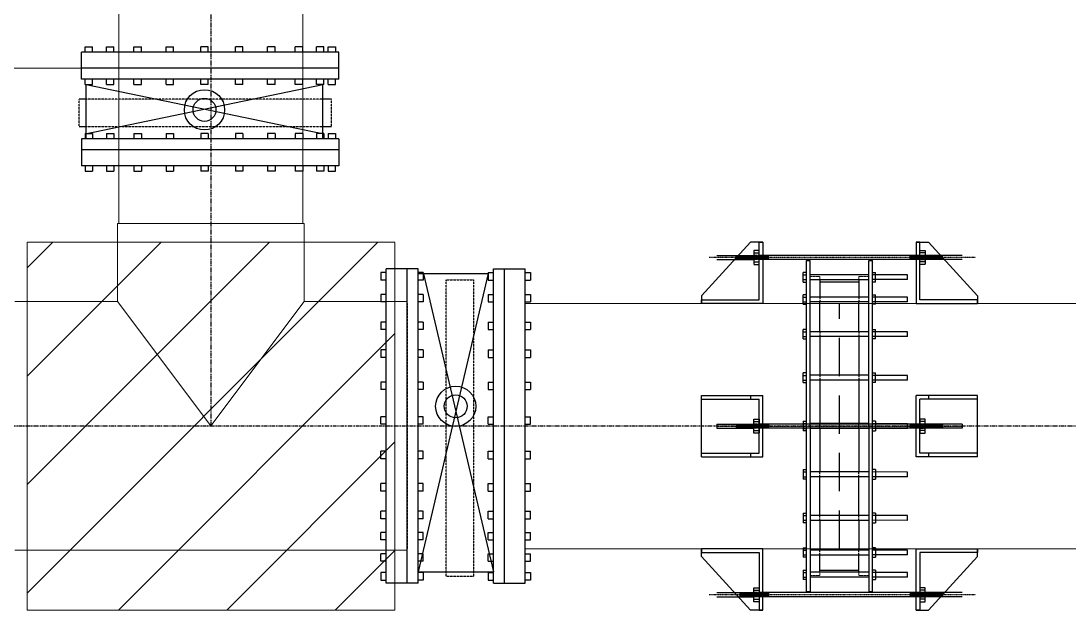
# Model space of a CAD drawing. Header units: inches. Extents: x 86328 to 235202, y 68629 to 184293.
# Drawn here: x 182721 to 186141, y 125128 to 127049 of the extents above; entities that cross this region are included whole.
import ezdxf

# ---------------------------------------------------------------- set-up
doc = ezdxf.new("R2010")
doc.units = ezdxf.units.IN
doc.header["$MEASUREMENT"] = 0
for name, pattern in [('CENTER', [2, 1.25, -0.25, 0.25, -0.25]), ('HIDDEN', [0.375, 0.25, -0.125]), ('PHANTOM2', [1.25, 0.625, -0.125, 0.125, -0.125, 0.125, -0.125])]:
    doc.linetypes.add(name, pattern=pattern)
for name, color, linetype in [('1', 1, 'CENTER'), ('2', 2, 'HIDDEN'), ('sleeve type coupling', 1, 'Continuous')]:
    doc.layers.add(name, color=color, linetype=linetype)
doc.layers.add('DIM', color=251, linetype='Continuous', lineweight=0)
doc.layers.add('hid', color=8, linetype='HIDDEN', lineweight=0)

msp = doc.modelspace()

# ---------------------------------------------------------------- linework, layer by layer
at = {"color": 8, "linetype": 'PHANTOM2', "ltscale": 20}
for p, q in [((183341.1, 146242.8), (183341.1, 125728.4)), ((187426.3, 125728.4), (178837.6, 125728.4))]:
    msp.add_line(p, q, dxfattribs=at)
at = {"color": 8}
for p, q in [((182930.7, 126965), (182954.9, 126965)), ((182930.7, 126947.7), (182930.7, 126965)), ((182954.9, 126947.7), (182954.9, 126965)), ((183000, 126965), (183024.2, 126965)), ((183000, 126947.7), (183000, 126965)), ((183024.2, 126947.7), (183024.2, 126965)), ((183090.2, 126965), (183114.5, 126965)), ((183090.2, 126947.7), (183090.2, 126965)), ((183114.5, 126947.7), (183114.5, 126965)), ((183195.4, 126965), (183219.6, 126965)), ((183195.4, 126947.7), (183195.4, 126965)), ((183219.6, 126947.7), (183219.6, 126965)), ((183308.2, 126947.7), (183308.2, 126965)), ((183332.4, 126965), (183308.2, 126965)), ((183332.4, 126947.7), (183332.4, 126965)), ((183421, 126947.7), (183421, 126965)), ((183445.3, 126965), (183421, 126965)), ((183445.3, 126947.7), (183445.3, 126965)), ((183526.1, 126947.7), (183526.1, 126965)), ((183550.4, 126965), (183526.1, 126965)), ((183550.4, 126947.7), (183550.4, 126965)), ((183616.4, 126947.7), (183616.4, 126965)), ((183640.7, 126965), (183616.4, 126965)), ((183640.7, 126947.7), (183640.7, 126965)), ((183685.7, 126947.7), (183685.7, 126965)), ((183709.9, 126965), (183685.7, 126965)), ((183709.9, 126947.7), (183709.9, 126965)), ((183723.9, 126947.7), (183723.9, 126965)), ((183723.9, 126965), (183748.2, 126965)), ((183748.2, 126965), (183748.2, 126947.7)), ((183758.5, 126947.7), (182918.5, 126947.7)), ((182918.5, 126859.1), (182918.5, 126947.7)), ((183758.5, 126859.1), (183758.5, 126947.7)), ((183758.5, 126895.1), (182918.5, 126895.1)), ((183758.5, 126859.1), (182918.5, 126859.1)), ((182930.7, 126841.8), (182930.7, 126859.1)), ((182954.9, 126841.8), (182954.9, 126859.1)), ((183000, 126841.8), (183000, 126859.1)), ((183024.2, 126841.8), (183024.2, 126859.1)), ((183090.2, 126841.8), (183090.2, 126859.1)), ((183114.5, 126841.8), (183114.5, 126859.1)), ((183195.4, 126841.8), (183195.4, 126859.1)), ((183219.6, 126841.8), (183219.6, 126859.1)), ((183308.2, 126841.8), (183308.2, 126859.1)), ((183332.4, 126841.8), (183332.4, 126859.1)), ((183421, 126841.8), (183421, 126859.1)), ((183445.3, 126841.8), (183445.3, 126859.1)), ((183526.1, 126841.8), (183526.1, 126859.1)), ((183550.4, 126841.8), (183550.4, 126859.1)), ((183616.4, 126841.8), (183616.4, 126859.1)), ((183640.7, 126841.8), (183640.7, 126859.1)), ((183685.7, 126841.8), (183685.7, 126859.1)), ((183709.9, 126841.8), (183709.9, 126859.1)), ((183723.9, 126841.8), (183723.9, 126859.1)), ((183748.2, 126841.8), (183748.2, 126859.1)), ((182930.7, 126681.1), (183706.6, 126841.8)), ((182930.7, 126841.8), (182954.9, 126841.8)), ((182934.1, 126841.8), (183709.9, 126681.1)), ((182934.1, 126663.8), (182934.1, 126841.8)), ((183000, 126841.8), (183024.2, 126841.8)), ((183090.2, 126841.8), (183114.5, 126841.8)), ((183195.4, 126841.8), (183219.6, 126841.8)), ((183332.4, 126841.8), (183308.2, 126841.8)), ((183445.3, 126841.8), (183421, 126841.8)), ((183550.4, 126841.8), (183526.1, 126841.8)), ((183640.7, 126841.8), (183616.4, 126841.8)), ((183709.9, 126841.8), (183685.7, 126841.8)), ((183706.6, 126663.8), (183706.6, 126841.8)), ((183723.9, 126841.8), (183748.2, 126841.8)), ((182934.1, 126794.7), (182910.9, 126794.7)), ((183734.2, 126794.7), (183706.6, 126794.7)), ((182934.1, 126704.3), (182910.9, 126704.3)), ((182930.7, 126682), (182954.9, 126682)), ((182930.7, 126682), (182930.7, 126664.7)), ((182954.9, 126682), (182954.9, 126664.7)), ((183000, 126682), (183024.2, 126682)), ((183000, 126682), (183000, 126664.7)), ((183024.2, 126682), (183024.2, 126664.7)), ((183090.2, 126682), (183114.5, 126682)), ((183090.2, 126682), (183090.2, 126664.7)), ((183114.5, 126682), (183114.5, 126664.7)), ((183195.4, 126682), (183219.6, 126682)), ((183195.4, 126682), (183195.4, 126664.7)), ((183219.6, 126682), (183219.6, 126664.7)), ((183308.2, 126682), (183308.2, 126664.7)), ((183332.4, 126682), (183308.2, 126682)), ((183332.4, 126682), (183332.4, 126664.7)), ((183421, 126682), (183421, 126664.7)), ((183445.3, 126682), (183421, 126682)), ((183445.3, 126682), (183445.3, 126664.7)), ((183526.1, 126682), (183526.1, 126664.7)), ((183550.4, 126682), (183526.1, 126682)), ((183550.4, 126682), (183550.4, 126664.7)), ((183616.4, 126682), (183616.4, 126664.7)), ((183640.7, 126682), (183616.4, 126682)), ((183640.7, 126682), (183640.7, 126664.7)), ((183685.7, 126682), (183685.7, 126664.7)), ((183709.9, 126682), (183685.7, 126682)), ((183734.2, 126704.3), (183706.6, 126704.3)), ((183709.9, 126682), (183709.9, 126664.7)), ((183723.9, 126682), (183723.9, 126664.7)), ((183723.9, 126682), (183748.2, 126682)), ((183748.2, 126682), (183748.2, 126664.7)), ((182918.5, 126664.7), (182918.5, 126576.7)), ((183758.5, 126664.7), (182918.5, 126664.7)), ((183758.5, 126664.7), (183758.5, 126576.7)), ((183758.5, 126628.7), (182918.5, 126628.7)), ((183758.5, 126576.7), (182918.5, 126576.7)), ((182930.7, 126576.7), (182930.7, 126559.5)), ((182930.7, 126559.5), (182954.9, 126559.5)), ((182954.9, 126576.7), (182954.9, 126559.5)), ((183000, 126576.7), (183000, 126559.5)), ((183000, 126559.5), (183024.2, 126559.5)), ((183024.2, 126576.7), (183024.2, 126559.5)), ((183090.2, 126576.7), (183090.2, 126559.5)), ((183090.2, 126559.5), (183114.5, 126559.5)), ((183114.5, 126576.7), (183114.5, 126559.5)), ((183195.4, 126576.7), (183195.4, 126559.5)), ((183195.4, 126559.5), (183219.6, 126559.5)), ((183219.6, 126576.7), (183219.6, 126559.5)), ((183308.2, 126576.7), (183308.2, 126559.5)), ((183332.4, 126559.5), (183308.2, 126559.5)), ((183332.4, 126576.7), (183332.4, 126559.5)), ((183421, 126576.7), (183421, 126559.5)), ((183445.3, 126559.5), (183421, 126559.5)), ((183445.3, 126576.7), (183445.3, 126559.5)), ((183526.1, 126576.7), (183526.1, 126559.5)), ((183550.4, 126559.5), (183526.1, 126559.5)), ((183550.4, 126576.7), (183550.4, 126559.5)), ((183616.4, 126576.7), (183616.4, 126559.5)), ((183640.7, 126559.5), (183616.4, 126559.5)), ((183640.7, 126576.7), (183640.7, 126559.5)), ((183685.7, 126576.7), (183685.7, 126559.5)), ((183709.9, 126559.5), (183685.7, 126559.5)), ((183709.9, 126576.7), (183709.9, 126559.5)), ((183723.9, 126576.7), (183723.9, 126559.5)), ((183723.9, 126559.5), (183748.2, 126559.5)), ((183748.2, 126559.5), (183748.2, 126576.7)), ((185102, 126328.4), (184942, 126153.4)), ((185142, 126328.4), (185102, 126328.4)), ((185130, 126140.4), (185130, 126328.4)), ((185130, 126328.4), (185142, 126328.4)), ((185142, 126328.4), (185142, 126128.4)), ((185642.4, 126328.4), (185682.4, 126328.4)), ((185654.4, 126328.4), (185642.4, 126328.4)), ((185642.4, 126328.4), (185642.4, 126128.4)), ((185654.4, 126140.4), (185654.4, 126328.4)), ((185682.4, 126328.4), (185842.4, 126153.4)), ((183913.1, 125215.9), (183913.1, 126240.9)), ((184017.1, 126240.9), (183913.1, 126240.9)), ((183981.1, 125215.9), (183981.1, 126240.9)), ((184017.1, 125215.9), (184017.1, 126240.9)), ((184263.1, 126240.9), (184367.1, 126240.9)), ((184263.1, 125215.9), (184263.1, 126240.9)), ((184299.1, 125215.9), (184299.1, 126240.9)), ((184367.1, 125215.9), (184367.1, 126240.9)), ((183895.9, 126228.7), (183895.9, 126204.5)), ((183913.1, 126228.7), (183895.9, 126228.7)), ((183913.1, 126204.5), (183895.9, 126204.5)), ((184016.2, 126225.3), (184245.9, 126225.3)), ((184034.3, 126228.7), (184017.1, 126228.7)), ((184245.9, 126225.3), (184017.1, 125253.3)), ((184034.3, 126204.5), (184017.1, 126204.5)), ((184033.4, 126228.7), (184263.1, 125253.3)), ((184034.3, 126228.7), (184034.3, 126204.5)), ((184245.9, 126228.7), (184245.9, 126204.5)), ((184245.9, 126228.7), (184263.1, 126228.7)), ((184245.9, 126204.5), (184263.1, 126204.5)), ((184367.1, 126228.7), (184384.3, 126228.7)), ((184367.1, 126204.5), (184384.3, 126204.5)), ((184384.3, 126228.7), (184384.3, 126204.5)), ((183895.9, 126157.2), (183895.9, 126133)), ((183913.1, 126157.2), (183895.9, 126157.2)), ((184034.3, 126157.2), (184017.1, 126157.2)), ((184034.3, 126157.2), (184034.3, 126133)), ((184245.9, 126157.2), (184245.9, 126133)), ((184245.9, 126157.2), (184263.1, 126157.2)), ((184367.1, 126157.2), (184384.3, 126157.2)), ((184384.3, 126157.2), (184384.3, 126133)), ((184942, 126153.4), (184942, 126128.4)), ((184942, 126128.4), (184942, 126140.4)), ((184942, 126140.4), (185130, 126140.4)), ((185842.4, 126140.4), (185654.4, 126140.4)), ((185842.4, 126153.4), (185842.4, 126128.4)), ((185842.4, 126128.4), (185842.4, 126140.4)), ((183913.1, 126133), (183895.9, 126133)), ((184034.3, 126133), (184017.1, 126133)), ((184245.9, 126133), (184263.1, 126133)), ((184367.1, 126133), (184384.3, 126133)), ((185142, 126128.4), (184942, 126128.4)), ((185642.4, 126128.4), (185842.4, 126128.4)), ((183895.9, 126066.9), (183895.9, 126042.7)), ((183913.1, 126066.9), (183895.9, 126066.9)), ((184034.3, 126066.9), (184017.1, 126066.9)), ((184034.3, 126066.9), (184034.3, 126042.7)), ((184245.9, 126066.9), (184245.9, 126042.7)), ((184245.9, 126066.9), (184263.1, 126066.9)), ((184367.1, 126066.9), (184384.3, 126066.9)), ((184384.3, 126066.9), (184384.3, 126042.7)), ((183913.1, 126042.7), (183895.9, 126042.7)), ((184034.3, 126042.7), (184017.1, 126042.7)), ((184245.9, 126042.7), (184263.1, 126042.7)), ((184367.1, 126042.7), (184384.3, 126042.7)), ((183895.9, 125976.7), (183895.9, 125952.4)), ((183913.1, 125976.7), (183895.9, 125976.7)), ((184034.3, 125976.7), (184017.1, 125976.7)), ((184034.3, 125976.7), (184034.3, 125952.4)), ((184245.9, 125976.7), (184245.9, 125952.4)), ((184245.9, 125976.7), (184263.1, 125976.7)), ((184367.1, 125976.7), (184384.3, 125976.7)), ((184384.3, 125976.7), (184384.3, 125952.4)), ((183913.1, 125952.4), (183895.9, 125952.4)), ((184034.3, 125952.4), (184017.1, 125952.4)), ((184245.9, 125952.4), (184263.1, 125952.4)), ((184367.1, 125952.4), (184384.3, 125952.4)), ((183895.9, 125871.5), (183895.9, 125847.3)), ((183913.1, 125871.5), (183895.9, 125871.5)), ((184034.3, 125871.5), (184017.1, 125871.5)), ((184034.3, 125871.5), (184034.3, 125847.3)), ((184245.9, 125871.5), (184245.9, 125847.3)), ((184245.9, 125871.5), (184263.1, 125871.5)), ((184367.1, 125871.5), (184384.3, 125871.5)), ((184384.3, 125871.5), (184384.3, 125847.3)), ((183913.1, 125847.3), (183895.9, 125847.3)), ((184034.3, 125847.3), (184017.1, 125847.3)), ((184245.9, 125847.3), (184263.1, 125847.3)), ((184367.1, 125847.3), (184384.3, 125847.3)), ((184942, 125828.4), (185142, 125828.4)), ((184942, 125628.4), (184942, 125828.4)), ((185102, 125828.4), (185102, 125816.4)), ((185142, 125628.4), (185142, 125828.4)), ((185842.4, 125828.4), (185642.4, 125828.4)), ((185642.4, 125628.4), (185642.4, 125828.4)), ((185682.4, 125828.4), (185682.4, 125816.4)), ((185842.4, 125628.4), (185842.4, 125828.4)), ((184942, 125816.4), (185130, 125816.4)), ((185130, 125640.4), (185130, 125816.4)), ((185842.4, 125816.4), (185654.4, 125816.4)), ((185654.4, 125640.4), (185654.4, 125816.4)), ((183913.1, 125758.7), (183895.9, 125758.7)), ((183895.9, 125734.5), (183895.9, 125758.7)), ((184034.3, 125758.7), (184017.1, 125758.7)), ((184034.3, 125734.5), (184034.3, 125758.7)), ((184245.9, 125758.7), (184263.1, 125758.7)), ((184245.9, 125734.5), (184245.9, 125758.7)), ((184367.1, 125758.7), (184384.3, 125758.7)), ((184384.3, 125734.5), (184384.3, 125758.7)), ((183913.1, 125734.5), (183895.9, 125734.5)), ((184034.3, 125734.5), (184017.1, 125734.5)), ((184245.9, 125734.5), (184263.1, 125734.5)), ((184367.1, 125734.5), (184384.3, 125734.5)), ((183913.1, 125645.9), (183895.9, 125645.9)), ((183895.9, 125621.7), (183895.9, 125645.9)), ((183913.1, 125621.7), (183895.9, 125621.7)), ((184034.3, 125645.9), (184017.1, 125645.9)), ((184034.3, 125621.7), (184017.1, 125621.7)), ((184034.3, 125621.7), (184034.3, 125645.9)), ((184245.9, 125645.9), (184263.1, 125645.9)), ((184245.9, 125621.7), (184245.9, 125645.9)), ((184245.9, 125621.7), (184263.1, 125621.7)), ((184367.1, 125645.9), (184384.3, 125645.9)), ((184367.1, 125621.7), (184384.3, 125621.7)), ((184384.3, 125621.7), (184384.3, 125645.9)), ((184942, 125640.4), (185130, 125640.4)), ((184942, 125628.4), (185142, 125628.4)), ((185102, 125640.4), (185102, 125628.4)), ((185842.4, 125628.4), (185642.4, 125628.4)), ((185842.4, 125640.4), (185654.4, 125640.4)), ((185682.4, 125640.4), (185682.4, 125628.4)), ((183913.1, 125540.8), (183895.9, 125540.8)), ((183895.9, 125516.5), (183895.9, 125540.8)), ((184034.3, 125540.8), (184017.1, 125540.8)), ((184034.3, 125516.5), (184034.3, 125540.8)), ((184245.9, 125540.8), (184263.1, 125540.8)), ((184245.9, 125516.5), (184245.9, 125540.8)), ((184367.1, 125540.8), (184384.3, 125540.8)), ((184384.3, 125516.5), (184384.3, 125540.8)), ((183913.1, 125516.5), (183895.9, 125516.5)), ((184034.3, 125516.5), (184017.1, 125516.5)), ((184245.9, 125516.5), (184263.1, 125516.5)), ((184367.1, 125516.5), (184384.3, 125516.5)), ((183913.1, 125450.5), (183895.9, 125450.5)), ((183895.9, 125426.2), (183895.9, 125450.5)), ((184034.3, 125450.5), (184017.1, 125450.5)), ((184034.3, 125426.2), (184034.3, 125450.5)), ((184245.9, 125450.5), (184263.1, 125450.5)), ((184245.9, 125426.2), (184245.9, 125450.5)), ((184367.1, 125450.5), (184384.3, 125450.5)), ((184384.3, 125426.2), (184384.3, 125450.5)), ((183913.1, 125426.2), (183895.9, 125426.2)), ((184034.3, 125426.2), (184017.1, 125426.2)), ((184245.9, 125426.2), (184263.1, 125426.2)), ((184367.1, 125426.2), (184384.3, 125426.2)), ((183913.1, 125381.2), (183895.9, 125381.2)), ((183895.9, 125357), (183895.9, 125381.2)), ((183913.1, 125357), (183895.9, 125357)), ((184034.3, 125381.2), (184017.1, 125381.2)), ((184034.3, 125357), (184017.1, 125357)), ((184034.3, 125357), (184034.3, 125381.2)), ((184245.9, 125381.2), (184263.1, 125381.2)), ((184245.9, 125357), (184245.9, 125381.2)), ((184245.9, 125357), (184263.1, 125357)), ((184367.1, 125381.2), (184384.3, 125381.2)), ((184367.1, 125357), (184384.3, 125357)), ((184384.3, 125357), (184384.3, 125381.2)), ((184942, 125303.4), (184942, 125328.4)), ((184942, 125328.4), (184942, 125316.4)), ((185142, 125328.4), (184942, 125328.4)), ((184942, 125316.4), (185130, 125316.4)), ((185130, 125316.4), (185130, 125128.4)), ((185142, 125128.4), (185142, 125328.4)), ((185642.4, 125128.4), (185642.4, 125328.4)), ((185642.4, 125328.4), (185842.4, 125328.4)), ((185842.4, 125316.4), (185654.4, 125316.4)), ((185654.4, 125316.4), (185654.4, 125128.4)), ((185842.4, 125303.4), (185842.4, 125328.4)), ((185842.4, 125328.4), (185842.4, 125316.4)), ((183913.1, 125311.9), (183895.9, 125311.9)), ((183895.9, 125287.7), (183895.9, 125311.9)), ((183913.1, 125287.7), (183895.9, 125287.7)), ((184034.3, 125311.9), (184017.1, 125311.9)), ((184034.3, 125287.7), (184017.1, 125287.7)), ((184034.3, 125287.7), (184034.3, 125311.9)), ((184245.9, 125311.9), (184263.1, 125311.9)), ((184245.9, 125287.7), (184245.9, 125311.9)), ((184245.9, 125287.7), (184263.1, 125287.7)), ((184367.1, 125311.9), (184384.3, 125311.9)), ((184367.1, 125287.7), (184384.3, 125287.7)), ((184384.3, 125287.7), (184384.3, 125311.9)), ((185102, 125128.4), (184942, 125303.4)), ((185682.4, 125128.4), (185842.4, 125303.4)), ((183913.1, 125250.5), (183895.9, 125250.5)), ((183895.9, 125250.5), (183895.9, 125226.2)), ((184017.1, 125253.3), (184263.1, 125253.3)), ((184034.3, 125250.5), (184017.1, 125250.5)), ((184034.3, 125250.5), (184034.3, 125226.2)), ((184245.9, 125250.5), (184263.1, 125250.5)), ((184245.9, 125250.5), (184245.9, 125226.2)), ((184367.1, 125250.5), (184384.3, 125250.5)), ((184384.3, 125250.5), (184384.3, 125226.2)), ((183895.9, 125226.2), (183913.1, 125226.2)), ((184017.1, 125215.9), (183913.1, 125215.9)), ((184034.3, 125226.2), (184017.1, 125226.2)), ((184245.9, 125226.2), (184263.1, 125226.2)), ((184263.1, 125215.9), (184367.1, 125215.9)), ((184384.3, 125226.2), (184367.1, 125226.2)), ((185142, 125128.4), (185102, 125128.4)), ((185130, 125128.4), (185142, 125128.4)), ((185642.4, 125128.4), (185682.4, 125128.4)), ((185654.4, 125128.4), (185642.4, 125128.4))]:
    msp.add_line(p, q, dxfattribs=at)
at = {"color": 8, "linetype": 'HIDDEN'}
for p, q in [((182910.9, 126704.3), (182910.9, 126794.7)), ((183706.6, 126794.7), (182934.1, 126794.7)), ((183734.2, 126704.3), (183734.2, 126794.7)), ((183706.6, 126704.3), (182934.1, 126704.3)), ((184108.4, 125360.3), (184108.4, 126205.4)), ((184108.4, 126205.4), (184198.7, 126205.4)), ((184198.7, 125360.3), (184198.7, 126205.4)), ((184108.4, 125238.7), (184108.4, 125360.3)), ((184198.7, 125238.7), (184198.7, 125360.3)), ((184108.4, 125238.7), (184198.7, 125238.7))]:
    msp.add_line(p, q, dxfattribs=at)
at = {"color": 8}
for centre, radius in [((183320.3, 126759.5), 65.7), ((183320.3, 126759.5), 37.5), ((184140.1, 125792.8), 65.7), ((184140.1, 125792.8), 37.5)]:
    msp.add_circle(centre, radius, dxfattribs=at)
at = {"layer": '1', "color": 8, "linetype": 'CENTER', "ltscale": 0.09}
for p, q in [((185836.5, 126278.4), (184966.7, 126278.4)), ((184992, 125728.4), (185792.4, 125728.4)), ((185836.5, 125178.4), (184966.7, 125178.4))]:
    msp.add_line(p, q, dxfattribs=at)
at = {"layer": '1', "color": 8}
for p, q in [((184992, 126285), (185112.8, 126285)), ((184992, 126271.8), (185112.8, 126271.8)), ((185055.4, 126271.8), (185055.4, 126285)), ((185055.4, 126271.8), (185055.4, 126285)), ((185059.5, 126271.8), (185059.5, 126285)), ((185059.5, 126271.8), (185059.5, 126285)), ((185059.5, 126271.8), (185059.5, 126285)), ((185059.5, 126271.8), (185059.5, 126285)), ((185063.5, 126271.8), (185063.5, 126285)), ((185063.5, 126271.8), (185063.5, 126285)), ((185067.4, 126271.8), (185067.4, 126285)), ((185067.4, 126271.8), (185067.4, 126285)), ((185071.4, 126271.8), (185071.4, 126285)), ((185071.4, 126271.8), (185071.4, 126285)), ((185071.4, 126271.8), (185071.4, 126285)), ((185071.4, 126271.8), (185071.4, 126285)), ((185075.5, 126271.8), (185075.5, 126285)), ((185075.5, 126271.8), (185075.5, 126285)), ((185079.6, 126271.8), (185079.6, 126285)), ((185079.6, 126271.8), (185079.6, 126285)), ((185083.7, 126271.8), (185083.7, 126285)), ((185083.7, 126271.8), (185083.7, 126285)), ((185087.8, 126271.8), (185087.8, 126285)), ((185087.8, 126271.8), (185087.8, 126285)), ((185091.9, 126271.8), (185091.9, 126285)), ((185091.9, 126271.8), (185091.9, 126285)), ((185096, 126271.8), (185096, 126285)), ((185096, 126271.8), (185096, 126285)), ((185100, 126271.8), (185100, 126285)), ((185100, 126271.8), (185100, 126285)), ((185104.1, 126271.8), (185104.1, 126285)), ((185104.1, 126271.8), (185104.1, 126285)), ((185108.2, 126271.8), (185108.2, 126285)), ((185108.2, 126271.8), (185108.2, 126285)), ((185112.3, 126271.8), (185112.3, 126285)), ((185112.3, 126271.8), (185112.3, 126285)), ((185130, 126301.1), (185112.8, 126301.1)), ((185112.8, 126301.1), (185112.8, 126255.6)), ((185130, 126301.1), (185112.8, 126301.1)), ((185112.8, 126301.1), (185112.8, 126255.6)), ((185112.8, 126293), (185130, 126293)), ((185112.8, 126293), (185130, 126293)), ((185130, 126255.6), (185130, 126301.1)), ((185130, 126255.6), (185130, 126301.1)), ((185792.4, 126285), (185130, 126285)), ((185792.4, 126271.8), (185130, 126271.8)), ((185132.7, 126271.8), (185132.7, 126285)), ((185132.7, 126271.8), (185132.7, 126285)), ((185136.8, 126271.8), (185136.8, 126285)), ((185136.8, 126271.8), (185136.8, 126285)), ((185140.9, 126271.8), (185140.9, 126285)), ((185140.9, 126271.8), (185140.9, 126285)), ((185145, 126271.8), (185145, 126285)), ((185145, 126271.8), (185145, 126285)), ((185149.1, 126271.8), (185149.1, 126285)), ((185149.1, 126271.8), (185149.1, 126285)), ((185153.2, 126271.8), (185153.2, 126285)), ((185153.2, 126271.8), (185153.2, 126285)), ((185157.3, 126271.8), (185157.3, 126285)), ((185157.3, 126271.8), (185157.3, 126285)), ((185161.3, 126271.8), (185161.3, 126285)), ((185161.3, 126271.8), (185161.3, 126285)), ((185623, 126271.8), (185623, 126285)), ((185623, 126271.8), (185623, 126285)), ((185627.1, 126271.8), (185627.1, 126285)), ((185627.1, 126271.8), (185627.1, 126285)), ((185631.2, 126271.8), (185631.2, 126285)), ((185631.2, 126271.8), (185631.2, 126285)), ((185635.2, 126271.8), (185635.2, 126285)), ((185635.2, 126271.8), (185635.2, 126285)), ((185639.3, 126271.8), (185639.3, 126285)), ((185639.3, 126271.8), (185639.3, 126285)), ((185643.4, 126271.8), (185643.4, 126285)), ((185643.4, 126271.8), (185643.4, 126285)), ((185647.5, 126271.8), (185647.5, 126285)), ((185647.5, 126271.8), (185647.5, 126285)), ((185651.6, 126271.8), (185651.6, 126285)), ((185651.6, 126271.8), (185651.6, 126285)), ((185654.4, 126301.1), (185671.6, 126301.1)), ((185654.4, 126255.6), (185654.4, 126301.1)), ((185654.4, 126301.1), (185671.6, 126301.1)), ((185654.4, 126255.6), (185654.4, 126301.1)), ((185671.6, 126293), (185654.4, 126293)), ((185671.6, 126293), (185654.4, 126293)), ((185671.6, 126301.1), (185671.6, 126255.6)), ((185671.6, 126301.1), (185671.6, 126255.6)), ((185792.4, 126285), (185671.6, 126285)), ((185792.4, 126271.8), (185671.6, 126271.8)), ((185672, 126271.8), (185672, 126285)), ((185672, 126271.8), (185672, 126285)), ((185676.1, 126271.8), (185676.1, 126285)), ((185676.1, 126271.8), (185676.1, 126285)), ((185680.2, 126271.8), (185680.2, 126285)), ((185680.2, 126271.8), (185680.2, 126285)), ((185684.3, 126271.8), (185684.3, 126285)), ((185684.3, 126271.8), (185684.3, 126285)), ((185688.4, 126271.8), (185688.4, 126285)), ((185688.4, 126271.8), (185688.4, 126285)), ((185692.4, 126271.8), (185692.4, 126285)), ((185692.4, 126271.8), (185692.4, 126285)), ((185696.5, 126271.8), (185696.5, 126285)), ((185696.5, 126271.8), (185696.5, 126285)), ((185700.6, 126271.8), (185700.6, 126285)), ((185700.6, 126271.8), (185700.6, 126285)), ((185704.7, 126271.8), (185704.7, 126285)), ((185704.7, 126271.8), (185704.7, 126285)), ((185708.8, 126271.8), (185708.8, 126285)), ((185708.8, 126271.8), (185708.8, 126285)), ((185712.9, 126271.8), (185712.9, 126285)), ((185712.9, 126271.8), (185712.9, 126285)), ((185712.9, 126271.8), (185712.9, 126285)), ((185712.9, 126271.8), (185712.9, 126285)), ((185717, 126271.8), (185717, 126285)), ((185717, 126271.8), (185717, 126285)), ((185720.8, 126271.8), (185720.8, 126285)), ((185720.8, 126271.8), (185720.8, 126285)), ((185724.9, 126271.8), (185724.9, 126285)), ((185724.9, 126271.8), (185724.9, 126285)), ((185724.9, 126271.8), (185724.9, 126285)), ((185724.9, 126271.8), (185724.9, 126285)), ((185728.9, 126271.8), (185728.9, 126285)), ((185728.9, 126271.8), (185728.9, 126285)), ((185112.8, 126263.8), (185130, 126263.8)), ((185112.8, 126263.8), (185130, 126263.8)), ((185112.8, 126255.6), (185130, 126255.6)), ((185112.8, 126255.6), (185130, 126255.6)), ((185671.6, 126263.8), (185654.4, 126263.8)), ((185671.6, 126263.8), (185654.4, 126263.8)), ((185671.6, 126255.6), (185654.4, 126255.6)), ((185671.6, 126255.6), (185654.4, 126255.6)), ((184992, 125735), (185112.8, 125735)), ((184992, 125735), (184992, 125721.8)), ((184992, 125735), (184992, 125721.8)), ((185055.4, 125735), (185055.4, 125721.8)), ((185055.4, 125735), (185055.4, 125721.8)), ((185059.5, 125735), (185059.5, 125721.8)), ((185059.5, 125735), (185059.5, 125721.8)), ((185059.5, 125735), (185059.5, 125721.8)), ((185059.5, 125735), (185059.5, 125721.8)), ((185063.5, 125735), (185063.5, 125721.8)), ((185063.5, 125735), (185063.5, 125721.8)), ((185067.4, 125735), (185067.4, 125721.8)), ((185067.4, 125735), (185067.4, 125721.8)), ((185071.4, 125735), (185071.4, 125721.8)), ((185071.4, 125735), (185071.4, 125721.8)), ((185071.4, 125735), (185071.4, 125721.8)), ((185071.4, 125735), (185071.4, 125721.8)), ((185075.5, 125735), (185075.5, 125721.8)), ((185075.5, 125735), (185075.5, 125721.8)), ((185079.6, 125735), (185079.6, 125721.8)), ((185079.6, 125735), (185079.6, 125721.8)), ((185083.7, 125735), (185083.7, 125721.8)), ((185083.7, 125735), (185083.7, 125721.8)), ((185087.8, 125735), (185087.8, 125721.8)), ((185087.8, 125735), (185087.8, 125721.8)), ((185091.9, 125735), (185091.9, 125721.8)), ((185091.9, 125735), (185091.9, 125721.8)), ((185096, 125735), (185096, 125721.8)), ((185096, 125735), (185096, 125721.8)), ((185100, 125735), (185100, 125721.8)), ((185100, 125735), (185100, 125721.8)), ((185104.1, 125735), (185104.1, 125721.8)), ((185104.1, 125735), (185104.1, 125721.8)), ((185108.2, 125735), (185108.2, 125721.8)), ((185108.2, 125735), (185108.2, 125721.8)), ((185112.3, 125735), (185112.3, 125721.8)), ((185112.3, 125735), (185112.3, 125721.8)), ((185112.8, 125705.6), (185112.8, 125751.1)), ((185112.8, 125751.1), (185130, 125751.1)), ((185112.8, 125705.6), (185112.8, 125751.1)), ((185112.8, 125751.1), (185130, 125751.1)), ((185112.8, 125743), (185130, 125743)), ((185112.8, 125743), (185130, 125743)), ((185130, 125751.1), (185130, 125705.6)), ((185130, 125751.1), (185130, 125705.6)), ((185792.4, 125735), (185130, 125735)), ((185132.7, 125735), (185132.7, 125721.8)), ((185132.7, 125735), (185132.7, 125721.8)), ((185136.8, 125735), (185136.8, 125721.8)), ((185136.8, 125735), (185136.8, 125721.8)), ((185140.9, 125735), (185140.9, 125721.8)), ((185140.9, 125735), (185140.9, 125721.8)), ((185145, 125735), (185145, 125721.8)), ((185145, 125735), (185145, 125721.8)), ((185149.1, 125735), (185149.1, 125721.8)), ((185149.1, 125735), (185149.1, 125721.8)), ((185153.2, 125735), (185153.2, 125721.8)), ((185153.2, 125735), (185153.2, 125721.8)), ((185157.3, 125735), (185157.3, 125721.8)), ((185157.3, 125735), (185157.3, 125721.8)), ((185161.3, 125735), (185161.3, 125721.8)), ((185161.3, 125735), (185161.3, 125721.8)), ((185623, 125735), (185623, 125721.8)), ((185623, 125735), (185623, 125721.8)), ((185627.1, 125735), (185627.1, 125721.8)), ((185627.1, 125735), (185627.1, 125721.8)), ((185631.2, 125735), (185631.2, 125721.8)), ((185631.2, 125735), (185631.2, 125721.8)), ((185635.2, 125735), (185635.2, 125721.8)), ((185635.2, 125735), (185635.2, 125721.8)), ((185639.3, 125735), (185639.3, 125721.8)), ((185639.3, 125735), (185639.3, 125721.8)), ((185643.4, 125735), (185643.4, 125721.8)), ((185643.4, 125735), (185643.4, 125721.8)), ((185647.5, 125735), (185647.5, 125721.8)), ((185647.5, 125735), (185647.5, 125721.8)), ((185651.6, 125735), (185651.6, 125721.8)), ((185651.6, 125735), (185651.6, 125721.8)), ((185671.6, 125751.1), (185654.4, 125751.1)), ((185654.4, 125751.1), (185654.4, 125705.6)), ((185671.6, 125751.1), (185654.4, 125751.1)), ((185654.4, 125751.1), (185654.4, 125705.6)), ((185671.6, 125743), (185654.4, 125743)), ((185671.6, 125743), (185654.4, 125743)), ((185671.6, 125705.6), (185671.6, 125751.1)), ((185671.6, 125705.6), (185671.6, 125751.1)), ((185792.4, 125735), (185671.6, 125735)), ((185672, 125735), (185672, 125721.8)), ((185672, 125735), (185672, 125721.8)), ((185676.1, 125735), (185676.1, 125721.8)), ((185676.1, 125735), (185676.1, 125721.8)), ((185680.2, 125735), (185680.2, 125721.8)), ((185680.2, 125735), (185680.2, 125721.8)), ((185684.3, 125735), (185684.3, 125721.8)), ((185684.3, 125735), (185684.3, 125721.8)), ((185688.4, 125735), (185688.4, 125721.8)), ((185688.4, 125735), (185688.4, 125721.8)), ((185692.4, 125735), (185692.4, 125721.8)), ((185692.4, 125735), (185692.4, 125721.8)), ((185696.5, 125735), (185696.5, 125721.8)), ((185696.5, 125735), (185696.5, 125721.8)), ((185700.6, 125735), (185700.6, 125721.8)), ((185700.6, 125735), (185700.6, 125721.8)), ((185704.7, 125735), (185704.7, 125721.8)), ((185704.7, 125735), (185704.7, 125721.8)), ((185708.8, 125735), (185708.8, 125721.8)), ((185708.8, 125735), (185708.8, 125721.8)), ((185712.9, 125735), (185712.9, 125721.8)), ((185712.9, 125735), (185712.9, 125721.8)), ((185712.9, 125735), (185712.9, 125721.8)), ((185712.9, 125735), (185712.9, 125721.8)), ((185717, 125735), (185717, 125721.8)), ((185717, 125735), (185717, 125721.8)), ((185720.8, 125735), (185720.8, 125721.8)), ((185720.8, 125735), (185720.8, 125721.8)), ((185724.9, 125735), (185724.9, 125721.8)), ((185724.9, 125735), (185724.9, 125721.8)), ((185724.9, 125735), (185724.9, 125721.8)), ((185724.9, 125735), (185724.9, 125721.8)), ((185728.9, 125735), (185728.9, 125721.8)), ((185728.9, 125735), (185728.9, 125721.8)), ((185792.4, 125735), (185792.4, 125721.8)), ((185792.4, 125735), (185792.4, 125721.8)), ((184992, 125721.8), (185112.8, 125721.8)), ((185112.8, 125713.8), (185130, 125713.8)), ((185112.8, 125713.8), (185130, 125713.8)), ((185130, 125705.6), (185112.8, 125705.6)), ((185130, 125705.6), (185112.8, 125705.6)), ((185792.4, 125721.8), (185130, 125721.8)), ((185671.6, 125713.8), (185654.4, 125713.8)), ((185671.6, 125713.8), (185654.4, 125713.8)), ((185654.4, 125705.6), (185671.6, 125705.6)), ((185654.4, 125705.6), (185671.6, 125705.6)), ((185792.4, 125721.8), (185671.6, 125721.8)), ((184992, 125185), (185112.8, 125185)), ((185067.4, 125185), (185067.4, 125171.8)), ((185067.4, 125185), (185067.4, 125171.8)), ((185071.4, 125185), (185071.4, 125171.8)), ((185071.4, 125185), (185071.4, 125171.8)), ((185071.4, 125185), (185071.4, 125171.8)), ((185071.4, 125185), (185071.4, 125171.8)), ((185075.5, 125185), (185075.5, 125171.8)), ((185075.5, 125185), (185075.5, 125171.8)), ((185079.6, 125185), (185079.6, 125171.8)), ((185079.6, 125185), (185079.6, 125171.8)), ((185083.7, 125185), (185083.7, 125171.8)), ((185083.7, 125185), (185083.7, 125171.8)), ((185087.8, 125185), (185087.8, 125171.8)), ((185087.8, 125185), (185087.8, 125171.8)), ((185091.9, 125185), (185091.9, 125171.8)), ((185091.9, 125185), (185091.9, 125171.8)), ((185096, 125185), (185096, 125171.8)), ((185096, 125185), (185096, 125171.8)), ((185100, 125185), (185100, 125171.8)), ((185100, 125185), (185100, 125171.8)), ((185104.1, 125185), (185104.1, 125171.8)), ((185104.1, 125185), (185104.1, 125171.8)), ((185108.2, 125185), (185108.2, 125171.8)), ((185108.2, 125185), (185108.2, 125171.8)), ((185112.3, 125185), (185112.3, 125171.8)), ((185112.3, 125185), (185112.3, 125171.8)), ((185112.8, 125155.6), (185112.8, 125201.1)), ((185112.8, 125201.1), (185130, 125201.1)), ((185112.8, 125155.6), (185112.8, 125201.1)), ((185112.8, 125201.1), (185130, 125201.1)), ((185112.8, 125193), (185130, 125193)), ((185112.8, 125193), (185130, 125193)), ((185130, 125201.1), (185130, 125155.6)), ((185130, 125201.1), (185130, 125155.6)), ((185792.4, 125185), (185130, 125185)), ((185132.7, 125185), (185132.7, 125171.8)), ((185132.7, 125185), (185132.7, 125171.8)), ((185136.8, 125185), (185136.8, 125171.8)), ((185136.8, 125185), (185136.8, 125171.8)), ((185140.9, 125185), (185140.9, 125171.8)), ((185140.9, 125185), (185140.9, 125171.8)), ((185145, 125185), (185145, 125171.8)), ((185145, 125185), (185145, 125171.8)), ((185149.1, 125185), (185149.1, 125171.8)), ((185149.1, 125185), (185149.1, 125171.8)), ((185153.2, 125185), (185153.2, 125171.8)), ((185153.2, 125185), (185153.2, 125171.8)), ((185157.3, 125185), (185157.3, 125171.8)), ((185157.3, 125185), (185157.3, 125171.8)), ((185161.3, 125185), (185161.3, 125171.8)), ((185161.3, 125185), (185161.3, 125171.8)), ((185623, 125185), (185623, 125171.8)), ((185623, 125185), (185623, 125171.8)), ((185627.1, 125185), (185627.1, 125171.8)), ((185627.1, 125185), (185627.1, 125171.8)), ((185631.2, 125185), (185631.2, 125171.8)), ((185631.2, 125185), (185631.2, 125171.8)), ((185635.2, 125185), (185635.2, 125171.8)), ((185635.2, 125185), (185635.2, 125171.8)), ((185639.3, 125185), (185639.3, 125171.8)), ((185639.3, 125185), (185639.3, 125171.8)), ((185643.4, 125185), (185643.4, 125171.8)), ((185643.4, 125185), (185643.4, 125171.8)), ((185647.5, 125185), (185647.5, 125171.8)), ((185647.5, 125185), (185647.5, 125171.8)), ((185651.6, 125185), (185651.6, 125171.8)), ((185651.6, 125185), (185651.6, 125171.8)), ((185671.6, 125201.1), (185654.4, 125201.1)), ((185654.4, 125201.1), (185654.4, 125155.6)), ((185671.6, 125201.1), (185654.4, 125201.1)), ((185654.4, 125201.1), (185654.4, 125155.6)), ((185671.6, 125193), (185654.4, 125193)), ((185671.6, 125193), (185654.4, 125193)), ((185671.6, 125155.6), (185671.6, 125201.1)), ((185671.6, 125155.6), (185671.6, 125201.1)), ((185792.4, 125185), (185671.6, 125185)), ((185672, 125185), (185672, 125171.8)), ((185672, 125185), (185672, 125171.8)), ((185676.1, 125185), (185676.1, 125171.8)), ((185676.1, 125185), (185676.1, 125171.8)), ((185680.2, 125185), (185680.2, 125171.8)), ((185680.2, 125185), (185680.2, 125171.8)), ((185684.3, 125185), (185684.3, 125171.8)), ((185684.3, 125185), (185684.3, 125171.8)), ((185688.4, 125185), (185688.4, 125171.8)), ((185688.4, 125185), (185688.4, 125171.8)), ((185692.4, 125185), (185692.4, 125171.8)), ((185692.4, 125185), (185692.4, 125171.8)), ((185696.5, 125185), (185696.5, 125171.8)), ((185696.5, 125185), (185696.5, 125171.8)), ((185700.6, 125185), (185700.6, 125171.8)), ((185700.6, 125185), (185700.6, 125171.8)), ((185704.7, 125185), (185704.7, 125171.8)), ((185704.7, 125185), (185704.7, 125171.8)), ((185708.8, 125185), (185708.8, 125171.8)), ((185708.8, 125185), (185708.8, 125171.8)), ((185712.9, 125185), (185712.9, 125171.8)), ((185712.9, 125185), (185712.9, 125171.8)), ((185712.9, 125185), (185712.9, 125171.8)), ((185712.9, 125185), (185712.9, 125171.8)), ((185717, 125185), (185717, 125171.8)), ((185717, 125185), (185717, 125171.8)), ((185720.8, 125185), (185720.8, 125171.8)), ((185720.8, 125185), (185720.8, 125171.8)), ((185724.9, 125185), (185724.9, 125171.8)), ((185724.9, 125185), (185724.9, 125171.8)), ((185724.9, 125185), (185724.9, 125171.8)), ((185724.9, 125185), (185724.9, 125171.8)), ((185728.9, 125185), (185728.9, 125171.8)), ((185728.9, 125185), (185728.9, 125171.8)), ((184992, 125171.8), (185112.8, 125171.8)), ((185112.8, 125163.8), (185130, 125163.8)), ((185112.8, 125163.8), (185130, 125163.8)), ((185130, 125155.6), (185112.8, 125155.6)), ((185130, 125155.6), (185112.8, 125155.6)), ((185792.4, 125171.8), (185130, 125171.8)), ((185671.6, 125163.8), (185654.4, 125163.8)), ((185671.6, 125163.8), (185654.4, 125163.8)), ((185654.4, 125155.6), (185671.6, 125155.6)), ((185654.4, 125155.6), (185671.6, 125155.6)), ((185792.4, 125171.8), (185671.6, 125171.8))]:
    msp.add_line(p, q, dxfattribs=at)
at = {"layer": '1', "color": 8, "linetype": 'HIDDEN', "ltscale": 0.009}
for p, q in [((185130, 126285), (185112.8, 126285)), ((185130, 126271.8), (185112.8, 126271.8)), ((185116.4, 126271.8), (185116.4, 126285)), ((185116.4, 126271.8), (185116.4, 126285)), ((185120.5, 126271.8), (185120.5, 126285)), ((185120.5, 126271.8), (185120.5, 126285)), ((185124.6, 126271.8), (185124.6, 126285)), ((185124.6, 126271.8), (185124.6, 126285)), ((185128.7, 126271.8), (185128.7, 126285)), ((185128.7, 126271.8), (185128.7, 126285)), ((185654.4, 126285), (185671.6, 126285)), ((185654.4, 126271.8), (185671.6, 126271.8)), ((185655.7, 126271.8), (185655.7, 126285)), ((185655.7, 126271.8), (185655.7, 126285)), ((185659.8, 126271.8), (185659.8, 126285)), ((185659.8, 126271.8), (185659.8, 126285)), ((185663.8, 126271.8), (185663.8, 126285)), ((185663.8, 126271.8), (185663.8, 126285)), ((185667.9, 126271.8), (185667.9, 126285)), ((185667.9, 126271.8), (185667.9, 126285)), ((185130, 125735), (185112.8, 125735)), ((185116.4, 125735), (185116.4, 125721.8)), ((185116.4, 125735), (185116.4, 125721.8)), ((185120.5, 125735), (185120.5, 125721.8)), ((185120.5, 125735), (185120.5, 125721.8)), ((185124.6, 125735), (185124.6, 125721.8)), ((185124.6, 125735), (185124.6, 125721.8)), ((185128.7, 125735), (185128.7, 125721.8)), ((185128.7, 125735), (185128.7, 125721.8)), ((185654.4, 125735), (185671.6, 125735)), ((185655.7, 125735), (185655.7, 125721.8)), ((185655.7, 125735), (185655.7, 125721.8)), ((185659.8, 125735), (185659.8, 125721.8)), ((185659.8, 125735), (185659.8, 125721.8)), ((185663.8, 125735), (185663.8, 125721.8)), ((185663.8, 125735), (185663.8, 125721.8)), ((185667.9, 125735), (185667.9, 125721.8)), ((185667.9, 125735), (185667.9, 125721.8)), ((185130, 125721.8), (185112.8, 125721.8)), ((185654.4, 125721.8), (185671.6, 125721.8)), ((185130, 125185), (185112.8, 125185)), ((185116.4, 125185), (185116.4, 125171.8)), ((185116.4, 125185), (185116.4, 125171.8)), ((185120.5, 125185), (185120.5, 125171.8)), ((185120.5, 125185), (185120.5, 125171.8)), ((185124.6, 125185), (185124.6, 125171.8)), ((185124.6, 125185), (185124.6, 125171.8)), ((185128.7, 125185), (185128.7, 125171.8)), ((185128.7, 125185), (185128.7, 125171.8)), ((185654.4, 125185), (185671.6, 125185)), ((185655.7, 125185), (185655.7, 125171.8)), ((185655.7, 125185), (185655.7, 125171.8)), ((185659.8, 125185), (185659.8, 125171.8)), ((185659.8, 125185), (185659.8, 125171.8)), ((185663.8, 125185), (185663.8, 125171.8)), ((185663.8, 125185), (185663.8, 125171.8)), ((185667.9, 125185), (185667.9, 125171.8)), ((185667.9, 125185), (185667.9, 125171.8)), ((185130, 125171.8), (185112.8, 125171.8)), ((185654.4, 125171.8), (185671.6, 125171.8))]:
    msp.add_line(p, q, dxfattribs=at)
at = {"layer": '2', "color": 8}
msp.add_line((183981.1, 126128.3), (183981.1, 125328.3), dxfattribs=at)
at = {"layer": '2', "color": 8, "linetype": 'HIDDEN', "ltscale": 500}
msp.add_line((185392.1, 125328.3), (185392.2, 126128.3), dxfattribs=at)
at = {"layer": 'DIM', "color": 8}
for p, q in [((183041.1, 126388.7), (183041.1, 128077.4)), ((183641.1, 126388.7), (183641.1, 128077.4)), ((183036.3, 126388.7), (183645.9, 126388.7)), ((183036.3, 126388.7), (183036.3, 126134.1)), ((183645.9, 126388.7), (183645.9, 126134.1)), ((182701.1, 126134.1), (183036.3, 126134.1)), ((183341.1, 125728.7), (183036.3, 126134.1)), ((183645.9, 126134.1), (183341.1, 125728.7)), ((183645.9, 126134.1), (183981.1, 126134.1)), ((183981.1, 125323.3), (183981.1, 126134.1)), ((184367.1, 126128.3), (186417.1, 126128.3)), ((182701.1, 125323.3), (183981.1, 125323.3)), ((184367.1, 125328.3), (186417.1, 125328.3))]:
    msp.add_line(p, q, dxfattribs=at)
at = {"layer": 'DIM', "color": 8, "linetype": 'Continuous'}
for p, q in [((182918.5, 126895.1), (182637.4, 126895.1)), ((182741.1, 126244.3), (182825.2, 126328.4)), ((182741.1, 125890.7), (183178.7, 126328.4)), ((182741.1, 125537.2), (183532.3, 126328.4)), ((182741.1, 125183.6), (183885.8, 126328.4)), ((183039.4, 125128.4), (183941.1, 126030.1)), ((183393, 125128.4), (183941.1, 125676.5)), ((183746.5, 125128.4), (183941.1, 125323))]:
    msp.add_line(p, q, dxfattribs=at)
at = {"layer": 'DIM', "color": 8, "linetype": 'HIDDEN', "ltscale": 7}
for p, q in [((183941.1, 126328.4), (182741.1, 126328.4)), ((182741.1, 126328.4), (182741.1, 125128.4)), ((183941.1, 125128.4), (183941.1, 126328.4)), ((182741.1, 125128.4), (183941.1, 125128.4))]:
    msp.add_line(p, q, dxfattribs=at)
at = {"layer": 'hid', "color": 8, "ltscale": 0.1}
for p, q in [((185328.5, 126215.7), (185296.5, 126215.7)), ((185328.5, 126205.4), (185328.5, 126215.7)), ((185455.9, 126215.7), (185455.9, 126205.4)), ((185487.9, 126215.7), (185455.9, 126215.7)), ((185328.5, 125251.3), (185328.5, 125240.9)), ((185455.9, 125240.9), (185455.9, 125251.3)), ((185328.5, 125240.9), (185296.5, 125240.9)), ((185487.9, 125240.9), (185455.9, 125240.9))]:
    msp.add_line(p, q, dxfattribs=at)
at = {"layer": 'sleeve type coupling', "color": 8}
for p, q in [((185284.5, 125188.3), (185284.5, 126268.3)), ((185284.5, 126268.3), (185296.5, 126268.3)), ((185296.5, 125728.3), (185296.5, 126268.3)), ((185487.9, 125728.3), (185487.9, 126268.3)), ((185487.9, 126268.3), (185499.9, 126268.3)), ((185499.9, 125188.3), (185499.9, 126268.3)), ((185284.5, 126228.8), (185274.2, 126228.8)), ((185274.2, 126197.9), (185274.2, 126228.8)), ((185274.2, 126221.1), (185284.5, 126221.1)), ((185274.2, 126205.7), (185284.5, 126205.7)), ((185487.9, 126221.4), (185296.5, 126221.4)), ((185487.9, 126205.4), (185296.5, 126205.4)), ((185328.5, 126205.4), (185328.5, 126148.9)), ((185455.9, 126205.4), (185455.9, 126148.9)), ((185499.9, 126228.8), (185510.2, 126228.8)), ((185614.5, 126221.1), (185499.9, 126221.1)), ((185614.5, 126205.7), (185499.9, 126205.7)), ((185510.2, 126197.9), (185510.2, 126228.8)), ((185614.5, 126205.7), (185614.5, 126221.1)), ((185274.2, 126197.9), (185284.5, 126197.9)), ((185328.5, 126198.2), (185455.9, 126198.2)), ((185510.2, 126197.9), (185499.9, 126197.9)), ((185284.5, 126156.4), (185274.2, 126156.4)), ((185274.2, 126125.5), (185274.2, 126156.4)), ((185274.2, 126148.7), (185284.5, 126148.7)), ((185487.9, 126148.9), (185296.5, 126148.9)), ((185499.9, 126156.4), (185510.2, 126156.4)), ((185614.5, 126148.7), (185499.9, 126148.7)), ((185510.2, 126125.5), (185510.2, 126156.4)), ((185614.5, 126133.2), (185614.5, 126148.7)), ((185274.2, 126133.2), (185284.5, 126133.2)), ((185274.2, 126125.5), (185284.5, 126125.5)), ((185487.9, 126132.9), (185296.5, 126132.9)), ((185328.5, 126036.1), (185328.5, 126132.9)), ((185455.9, 126036.1), (185455.9, 126132.9)), ((185614.5, 126133.2), (185499.9, 126133.2)), ((185510.2, 126125.5), (185499.9, 126125.5)), ((185284.5, 126043.5), (185274.2, 126043.5)), ((185274.2, 126012.7), (185274.2, 126043.5)), ((185274.2, 126035.8), (185284.5, 126035.8)), ((185487.9, 126036.1), (185296.5, 126036.1)), ((185499.9, 126043.5), (185510.2, 126043.5)), ((185614.5, 126035.8), (185499.9, 126035.8)), ((185510.2, 126012.7), (185510.2, 126043.5)), ((185614.5, 126020.4), (185614.5, 126035.8)), ((185274.2, 126020.4), (185284.5, 126020.4)), ((185274.2, 126012.7), (185284.5, 126012.7)), ((185487.9, 126020.1), (185296.5, 126020.1)), ((185328.5, 126020.1), (185328.5, 125893.9)), ((185455.9, 126020.1), (185455.9, 125893.9)), ((185614.5, 126020.4), (185499.9, 126020.4)), ((185510.2, 126012.7), (185499.9, 126012.7)), ((185274.2, 125870.5), (185274.2, 125901.4)), ((185284.5, 125901.4), (185274.2, 125901.4)), ((185499.9, 125901.4), (185510.2, 125901.4)), ((185510.2, 125870.5), (185510.2, 125901.4)), ((185274.2, 125893.7), (185284.5, 125893.7)), ((185274.2, 125878.2), (185284.5, 125878.2)), ((185274.2, 125870.5), (185284.5, 125870.5)), ((185487.9, 125893.9), (185296.5, 125893.9)), ((185487.9, 125877.9), (185296.5, 125877.9)), ((185328.5, 125877.9), (185328.5, 125736.3)), ((185455.9, 125877.9), (185455.9, 125736.3)), ((185614.5, 125893.7), (185499.9, 125893.7)), ((185614.5, 125878.2), (185499.9, 125878.2)), ((185510.2, 125870.5), (185499.9, 125870.5)), ((185614.5, 125878.2), (185614.5, 125893.7)), ((185274.2, 125743.8), (185274.2, 125712.9)), ((185274.2, 125743.8), (185284.5, 125743.8)), ((185274.2, 125736.1), (185284.5, 125736.1)), ((185487.9, 125736.3), (185296.5, 125736.3)), ((185296.5, 125728.3), (185296.5, 125188.3)), ((185487.9, 125728.3), (185487.9, 125188.3)), ((185510.2, 125743.8), (185499.9, 125743.8)), ((185614.5, 125736), (185499.9, 125736.1)), ((185510.2, 125743.8), (185510.2, 125712.9)), ((185614.5, 125720.6), (185614.5, 125736)), ((185274.2, 125720.6), (185284.5, 125720.6)), ((185284.5, 125712.9), (185274.2, 125712.9)), ((185487.9, 125720.3), (185296.5, 125720.3)), ((185328.5, 125720.3), (185328.5, 125578.7)), ((185455.9, 125720.3), (185455.9, 125578.7)), ((185614.5, 125720.6), (185499.9, 125720.6)), ((185499.9, 125712.9), (185510.2, 125712.9)), ((185274.2, 125586.2), (185284.5, 125586.2)), ((185274.2, 125586.2), (185274.2, 125555.3)), ((185274.2, 125578.5), (185284.5, 125578.5)), ((185274.2, 125563), (185284.5, 125563)), ((185284.5, 125555.3), (185274.2, 125555.3)), ((185487.9, 125578.7), (185296.5, 125578.7)), ((185487.9, 125562.7), (185296.5, 125562.7)), ((185328.5, 125436.6), (185328.5, 125562.7)), ((185455.9, 125436.6), (185455.9, 125562.7)), ((185510.2, 125586.2), (185499.9, 125586.2)), ((185614.5, 125578.4), (185499.9, 125578.5)), ((185614.5, 125563), (185499.9, 125563)), ((185499.9, 125555.3), (185510.2, 125555.3)), ((185510.2, 125586.2), (185510.2, 125555.3)), ((185614.5, 125563), (185614.5, 125578.4)), ((185274.2, 125444), (185274.2, 125413.1)), ((185274.2, 125444), (185284.5, 125444)), ((185274.2, 125436.3), (185284.5, 125436.3)), ((185274.2, 125420.9), (185284.5, 125420.9)), ((185487.9, 125436.6), (185296.5, 125436.6)), ((185487.9, 125420.6), (185296.5, 125420.6)), ((185328.5, 125420.6), (185328.5, 125323.7)), ((185455.9, 125420.6), (185455.9, 125323.7)), ((185510.2, 125444), (185499.9, 125444)), ((185614.5, 125436.3), (185499.9, 125436.3)), ((185614.5, 125420.8), (185499.9, 125420.9)), ((185510.2, 125444), (185510.2, 125413.1)), ((185614.5, 125420.8), (185614.5, 125436.3)), ((185284.5, 125413.1), (185274.2, 125413.1)), ((185499.9, 125413.1), (185510.2, 125413.1)), ((185274.2, 125331.2), (185274.2, 125300.3)), ((185274.2, 125331.2), (185284.5, 125331.2)), ((185274.2, 125323.5), (185284.5, 125323.5)), ((185487.9, 125323.7), (185296.5, 125323.7)), ((185510.2, 125331.2), (185499.9, 125331.2)), ((185614.5, 125323.4), (185499.9, 125323.5)), ((185510.2, 125331.2), (185510.2, 125300.3)), ((185614.5, 125308), (185614.5, 125323.4)), ((185274.2, 125308), (185284.5, 125308)), ((185284.5, 125300.3), (185274.2, 125300.3)), ((185487.9, 125307.7), (185296.5, 125307.7)), ((185328.5, 125251.3), (185328.5, 125307.7)), ((185455.9, 125251.3), (185455.9, 125307.7)), ((185614.5, 125308), (185499.9, 125308)), ((185499.9, 125300.3), (185510.2, 125300.3)), ((185274.2, 125258.7), (185274.2, 125227.9)), ((185274.2, 125258.7), (185284.5, 125258.7)), ((185274.2, 125251), (185284.5, 125251)), ((185487.9, 125251.3), (185296.5, 125251.3)), ((185328.5, 125258.4), (185455.9, 125258.4)), ((185510.2, 125258.7), (185499.9, 125258.7)), ((185614.5, 125251), (185499.9, 125251)), ((185510.2, 125258.7), (185510.2, 125227.9)), ((185614.5, 125235.6), (185614.5, 125251)), ((185274.2, 125235.6), (185284.5, 125235.6)), ((185284.5, 125227.9), (185274.2, 125227.9)), ((185487.9, 125235.3), (185296.5, 125235.3)), ((185614.5, 125235.6), (185499.9, 125235.6)), ((185499.9, 125227.9), (185510.2, 125227.9)), ((185284.5, 125188.3), (185296.5, 125188.3)), ((185487.9, 125188.3), (185499.9, 125188.3))]:
    msp.add_line(p, q, dxfattribs=at)
at = {"layer": 'sleeve type coupling', "color": 8, "linetype": 'HIDDEN', "ltscale": 25}
for p, q in [((185328.5, 126148.9), (185328.5, 126132.9)), ((185328.5, 126148.9), (185328.5, 126132.9)), ((185328.5, 126148.9), (185328.5, 126132.9)), ((185455.9, 126148.9), (185455.9, 126132.9)), ((185455.9, 126148.9), (185455.9, 126132.9)), ((185455.9, 126148.9), (185455.9, 126132.9)), ((185328.5, 126036.1), (185328.5, 126020.1)), ((185455.9, 126036.1), (185455.9, 126020.1)), ((185328.5, 125893.9), (185328.5, 125877.9)), ((185455.9, 125893.9), (185455.9, 125877.9)), ((185328.5, 125720.3), (185328.5, 125736.3)), ((185455.9, 125720.3), (185455.9, 125736.3)), ((185328.5, 125562.7), (185328.5, 125578.7)), ((185455.9, 125562.7), (185455.9, 125578.7)), ((185328.5, 125420.6), (185328.5, 125436.6)), ((185455.9, 125420.6), (185455.9, 125436.6)), ((185328.5, 125307.7), (185328.5, 125323.7)), ((185328.5, 125307.7), (185328.5, 125323.7)), ((185328.5, 125307.7), (185328.5, 125323.7)), ((185455.9, 125307.7), (185455.9, 125323.7)), ((185455.9, 125307.7), (185455.9, 125323.7)), ((185455.9, 125307.7), (185455.9, 125323.7))]:
    msp.add_line(p, q, dxfattribs=at)

doc.saveas('drawing.dxf')
